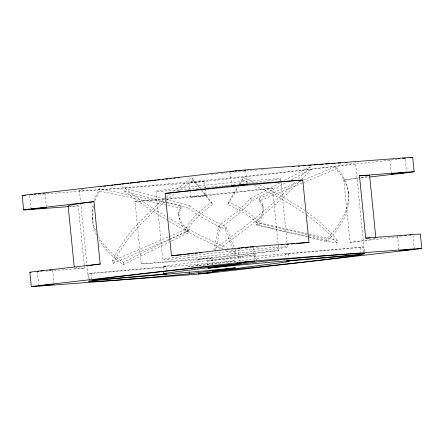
<?xml version="1.0" encoding="UTF-8"?>
<svg xmlns="http://www.w3.org/2000/svg" width="444" height="444" viewBox="0 0 444 444"><rect width="100%" height="100%" fill="white"/><g stroke="black" fill="none" stroke-linecap="round" stroke-linejoin="round"><path stroke-width="0.33" stroke-dasharray="2.22 1.67" d="M279.631 183.022L250.521 198.573L244.422 204.923L236.741 211.91L218.803 225.868L213.886 249.495L241.752 228.854A138.411 25.802 -37.1 0 0 291.475 186.064L296.204 181.324M215.396 251.104L220.169 228.155L238.106 214.197L245.787 207.209L251.887 200.86L287.057 182.068M93.179 205.167L92.541 207.748A138.411 77.522 -0.1 0 0 96.048 231.718M94.3 200.655L94.938 198.079L99.489 188.683L181.03 205.788L181.091 208.175L178.793 214.469L179.398 220.907L182.85 227.056L188.928 232.49L169.73 241.913M93.562 206.266L92.602 210.129A138.411 77.522 -0.1 0 0 96.681 235.37M308.597 236.685L258.908 225.424C250.788 215.645 239.15 209.779 227.8 204.579L228.505 202.076L237.651 186.824M240.11 184.044L242.568 179.942L243.279 177.439L254.562 182.523M258.908 225.424L259.618 222.927C251.498 213.148 239.86 207.281 228.505 202.076M309.268 236.835L336.796 243.073L337.507 240.576L331.069 232.817L322.76 224.747A138.411 45.06 21.4 0 0 306.804 212.143M167.976 220.59A138.411 30.242 25.9 0 1 146.304 207.015L134.571 198.84L124.309 190.97L125.197 188.478L166.067 199.434M225.552 250.361L234.976 254.595L225.169 229.226C212.326 223.482 199.778 216.855 188.628 208.214L189.516 205.722L166.739 199.611M225.169 229.226L226.057 226.729C213.214 220.99 200.666 214.363 189.516 205.722M234.976 254.595L235.858 252.098L234.882 249.561M178.793 214.469L178.732 212.082L181.03 205.788M94.994 200.46L99.55 191.07L99.489 188.683M168.653 239.588L113.431 263.303L112.243 261.022L116.966 251.615L123.471 241.564A138.411 49.5 -33.2 0 1 164.685 198.518M113.431 263.303L118.148 253.896L124.653 243.845A138.411 49.5 -33.2 0 1 165.873 200.799M169.369 236.491L185.242 229.676C191.009 218.104 201.282 209.696 211.533 202.214L202.125 190.565M169.286 239.316L186.424 231.957C192.191 220.385 202.47 211.982 212.715 204.495L211.533 202.214M239.055 184.482L243.279 177.439M227.8 204.579L238.35 186.98M303.718 179.903L335.658 166.611L336.075 169.009L342.341 176.779L346.542 185.231A138.411 73.082 -11.1 0 1 341.813 222.844L335.348 232.39L326.934 241.669L256.41 224.892L255.988 222.494L260.906 216.278L263.109 209.923L262.465 203.857L259.007 198.501L301.165 180.963M256.41 224.892C262.254 219.475 264.929 211.538 262.465 203.857M326.934 241.669L326.518 239.272L334.931 229.992L341.397 220.446A138.411 73.082 -11.1 0 0 346.126 182.834L341.924 174.387L335.658 166.611M301.82 179.348L311.316 169.109L309.951 166.822L298.091 179.432M301.348 179.826L292.84 188.35A138.411 25.802 -37.1 0 1 243.118 231.141L218.048 249.761M166.272 197.253L170.502 193.873M173.676 191.342L191.869 177.855L200.416 188.45M166.4 200.377L175.391 193.201M178.033 191.087L193.051 180.142L191.869 177.855M284.482 180.431L309.951 166.822M291.303 179.798L311.316 169.109M89.272 280.286L88.622 273.765L91.259 273.204L166.023 266.689L166.417 270.596M363.558 252.164L363.037 246.947L360.395 247.513L285.631 254.029L285.958 257.287M98.551 236.746A138.411 77.522 -0.1 0 0 104.834 245.865L113.103 254.44L123.232 262.321L169.053 239.832M169.669 239.527L188.867 230.103L182.795 224.67L179.337 218.526L178.732 212.082M98.94 239.716A138.411 77.522 -0.1 0 0 104.889 248.252L113.165 256.821L123.288 264.707L169.114 242.219M112.243 261.022L168.737 236.763M262.881 206.255L259.424 200.899L302.22 183.095M302.858 182.828L336.075 169.009M189.988 189.605L189.311 182.795L197.841 181.807L204.595 181.263L205.306 188.106M204.629 181.296L189.344 182.828M190.737 197.097L206.055 195.599L190.77 197.13L190.06 190.287M197.647 266.3L196.964 259.474L205.494 258.491L212.249 257.942L212.965 264.807M212.282 257.975L196.964 259.474M401.648 236.402L350.05 242.346L343.823 179.97L350.766 179.071A151.521 2.908 -5.7 0 0 367.255 176.529M256.421 261.277L255.772 254.762L240.382 256.244L175.58 264.641A63.059 1.21 -5.7 0 0 165.423 266.716L166.023 266.689M350.05 242.346L356.993 241.447A151.521 2.908 -5.7 0 0 374.919 238.572M207.531 264.974L207.143 261.061L255.772 254.762M234.92 261.971L234.787 260.667L188.672 266.639L211.233 264.474L276.079 256.071A63.059 1.21 -5.7 0 0 286.23 254.001L285.631 254.029M397.441 159.291L206.454 181.33A15.312 0.294 -5.7 0 1 185.043 183.416L43.384 194.067M272.549 188.184L260.467 189.471A151.521 2.908 -5.7 0 1 145.815 200.66L135.015 201.604L141.242 263.98L192.696 260.101A15.312 0.294 -5.7 0 0 214.113 258.008L278.777 250.56L272.549 188.184L207.886 195.632A15.312 0.294 -5.7 0 1 186.474 197.724L166.578 199.223M343.823 179.97L360.334 178.072M361.022 177.989L369.275 177.039M278.777 250.56L266.694 251.848A151.521 2.908 -5.7 0 1 152.042 263.037L141.242 263.98M207.143 261.061L208.841 260.883A63.059 1.21 -5.7 0 1 263.409 255.633L363.037 246.947M88.622 273.765L188.25 265.079A63.059 1.21 -5.7 0 0 234.787 260.667M38.545 194.433L42.691 194.122M69.386 206.554L78.305 205.877L84.188 264.829M135.015 201.604L165.889 199.273M46.109 271.151L84.532 268.254L84.255 265.512M78.305 205.877L73.965 206.077A151.521 2.908 -5.7 0 1 69.775 206.121M84.532 268.254L80.192 268.454A151.521 2.908 -5.7 0 1 76.745 267.471M99.55 191.07L181.091 208.175M259.618 222.927L308.636 234.032M309.307 234.182L337.507 240.576M255.988 222.494L326.518 239.272M124.309 190.97L166.517 202.286M167.188 202.47L188.628 208.214M242.568 179.942L249.467 183.045M254.484 185.303L273.276 194.566A138.411 45.06 21.4 0 1 304.978 213.853M228.321 248.712L204.473 237.457A138.411 30.242 25.9 0 1 168.864 218.098M230.836 249.839L235.858 252.098M223.038 249.228L203.591 239.949A138.411 30.242 25.9 0 1 168.565 220.94M259.557 184.798L273.981 192.063A138.411 45.06 21.4 0 1 304.556 210.561M125.197 188.478L135.459 196.342L147.192 204.518A138.411 30.242 25.9 0 0 166.511 216.7M336.796 243.073L330.364 235.32L322.05 227.245A138.411 45.06 21.4 0 0 305.539 214.247M193.051 180.142L200.749 189.671M201.176 190.199L212.715 204.495M250.521 198.573L251.887 200.86M218.803 225.868L220.169 228.155M185.242 229.676L186.424 231.957M226.057 226.729L234.637 248.929M348.19 191.825L348.607 194.222M259.007 198.501L259.424 200.899M405.366 159.518L406.593 171.806M412.953 235.548L414.18 247.841M389.91 159.646L391.208 172.622M397.569 236.363L398.862 249.334M364.358 251.637L355.478 162.654A138.728 2.664 -5.7 0 1 210.856 179.803A138.728 2.664 -5.7 0 1 80.297 189.854M360.395 247.513L360.85 252.075M288.572 254.085L288.894 257.342M280.647 178.838L287.035 242.818M287.312 245.571L287.446 246.947M245.604 170.191L246.903 183.161M253.33 247.586L254.628 260.561M240.382 256.244L240.898 261.461M230.353 172.366L231.579 184.66M237.945 248.401L239.238 261.372M205.378 188.789L206.055 195.599M197.985 269.713L198.124 271.079M155.983 191.32L162.782 259.429M163.087 266.633L163.475 270.546M91.259 273.204L91.914 279.72M79.437 190.293L80.608 202.02M80.675 202.708L88.317 279.276M44.999 193.301L46.293 206.271M52.658 270.013L53.952 282.989M29.748 195.477L31.047 208.452M37.34 271.512L38.634 284.482M188.867 230.103L188.928 232.49M123.232 262.321L123.288 264.707M92.352 217.527L92.413 219.913M221.451 185.969A62.654 1.204 -5.7 0 1 159.168 190.598A62.654 1.204 -5.7 0 1 258.164 180.17A62.654 1.204 -5.7 0 1 248.507 183.122M247.857 183.194A62.654 1.204 -5.7 0 1 243.184 183.705M240.67 183.971A62.654 1.204 -5.7 0 1 238.106 184.249M235.509 184.521A62.654 1.204 -5.7 0 1 232.878 184.798M229.548 185.142A62.654 1.204 -5.7 0 1 227.539 185.353M226.867 185.42A62.654 1.204 -5.7 0 1 222.128 185.903M81.302 189.616A138.728 2.664 -5.7 0 1 83.511 189.188M211.017 174.442A138.728 2.664 -5.7 0 1 213.02 174.242M215.69 173.97A138.728 2.664 -5.7 0 1 218.365 173.704M221.04 173.438A138.728 2.664 -5.7 0 1 229.737 172.583M234.438 172.122A138.728 2.664 -5.7 0 1 241.997 171.39M242.679 171.323A138.728 2.664 -5.7 0 1 252.225 170.413M255.017 170.152A138.728 2.664 -5.7 0 1 258.48 169.824M261.239 169.564A138.728 2.664 -5.7 0 1 264.652 169.247M234.704 249.312A151.521 2.908 -5.7 0 1 236.064 249.178M240.132 248.779A151.521 2.908 -5.7 0 1 241.481 248.651M244.855 248.318A151.521 2.908 -5.7 0 1 247.547 248.057M256.26 247.219A151.521 2.908 -5.7 0 1 258.919 246.964M263.608 246.52A151.521 2.908 -5.7 0 1 264.968 246.392M188.04 257.859A62.654 1.204 -5.7 0 0 287.057 247.142A62.654 1.204 -5.7 0 0 200.244 254.562A62.654 1.204 -5.7 0 0 188.04 257.859"/><path stroke-width="0.67" d="M245.121 170.274L245.604 170.191L243.978 170.241M404.745 158.236L405.228 158.153L402.636 158.28M37.34 271.512L38.8 271.29M237.978 248.435L239.405 248.179M252.775 246.992L253.263 246.903L250.188 247.075M30.17 194.705L32.54 194.411M230.775 171.595L233.144 171.295M93.867 264.846L100.178 264.03L93.95 201.654L87.007 202.553A151.521 2.908 -5.7 0 0 68.137 205.905L74.231 266.911M189.388 273.809L235.503 267.837A63.059 1.21 -5.7 0 1 188.966 272.25L89.338 280.935L88.523 281.346A138.728 2.664 -5.7 0 0 175.974 275.064L189.388 273.809L189.194 271.856M93.95 201.654L29.282 209.102A15.312 0.294 -5.7 0 0 26.845 209.757L68.698 206.604M181.518 254.739L171.451 255.816L165.224 193.44L229.887 185.992A15.312 0.294 -5.7 0 1 251.304 183.899L302.758 180.02L308.985 242.396L298.185 243.34A151.521 2.908 -5.7 0 0 296.187 243.517M369.963 176.962L408.491 172.522A15.312 0.294 -5.7 0 0 410.928 171.867L359.468 175.746L365.695 238.123L370.035 237.923M100.178 264.03L35.509 271.478A15.312 0.294 -5.7 0 0 31.025 272.272M171.451 255.816L236.114 248.368A15.312 0.294 -5.7 0 1 257.526 246.276L308.985 242.396M241.381 247.952L243.817 247.685M40.77 271.062L43.212 270.796M165.224 193.44L177.306 192.152A151.521 2.908 -5.7 0 1 291.958 180.963L302.758 180.02M234.87 171.107L236.807 170.901M34.266 194.217L36.203 194.011M245.132 247.552L248.429 247.23M404.756 235.514L406.099 235.381M238.817 170.701L241.941 170.413M398.44 158.663L399.744 158.541M38.212 193.812L40.165 193.623M232.395 171.589L233.361 171.512M31.79 194.7L32.756 194.622M409.812 235.037L411.261 234.92M49.584 270.185L51.032 270.069M365.695 238.123L417.155 234.243A15.312 0.294 -5.7 0 1 420.368 234.138L421.8 248.479M43.373 193.351L44.411 193.279M238.533 248.418L239.571 248.346M359.468 175.746L363.808 175.547A151.521 2.908 -5.7 0 1 369.636 175.719L375.863 238.095M414.141 171.761L412.709 157.42A15.312 0.294 -5.7 0 0 409.496 157.526L249.872 169.564A15.312 0.294 -5.7 0 0 228.46 171.65L27.85 194.761A15.312 0.294 -5.7 0 0 22.272 195.593M163.542 271.195L163.803 273.804M22.2 195.521L23.632 209.862M29.859 272.239L31.291 286.58M411.749 157.592A15.312 0.294 -5.7 0 1 409.823 157.853M100.377 186.735A138.728 2.664 -5.7 0 1 101.67 186.569M103.68 186.308A138.728 2.664 -5.7 0 1 105.766 186.042M107.748 185.792A138.728 2.664 -5.7 0 1 109.052 185.631M111.056 185.381A138.728 2.664 -5.7 0 1 113.12 185.131M114.524 184.959A138.728 2.664 -5.7 0 1 117.405 184.61M118.77 184.449A138.728 2.664 -5.7 0 1 120.679 184.221M121.978 184.066A138.728 2.664 -5.7 0 1 124.625 183.755M125.968 183.594A138.728 2.664 -5.7 0 1 128.71 183.278M130.103 183.117A138.728 2.664 -5.7 0 1 136.075 182.429M137.407 182.279A138.728 2.664 -5.7 0 1 140.11 181.973M141.475 181.818A138.728 2.664 -5.7 0 1 144.244 181.507M146.337 181.274A138.728 2.664 -5.7 0 1 148.279 181.058M149.589 180.913A138.728 2.664 -5.7 0 1 152.225 180.619M153.557 180.475A138.728 2.664 -5.7 0 1 156.249 180.181M157.603 180.031A138.728 2.664 -5.7 0 1 159.646 179.809M162.387 179.515A138.728 2.664 -5.7 0 1 163.714 179.37M165.717 179.154A138.728 2.664 -5.7 0 1 167.738 178.938M169.769 178.721A138.728 2.664 -5.7 0 1 171.129 178.571M173.865 178.283A138.728 2.664 -5.7 0 1 175.241 178.138M178 177.844A138.728 2.664 -5.7 0 1 179.382 177.7M292.801 166.711A138.728 2.664 -5.7 0 1 294.178 166.594M298.224 166.245A138.728 2.664 -5.7 0 1 299.55 166.128M303.13 165.823A138.728 2.664 -5.7 0 1 305.239 165.645M308.685 165.362A138.728 2.664 -5.7 0 1 311.366 165.14M314.047 164.924A138.728 2.664 -5.7 0 1 317.571 164.641M319.619 164.48A138.728 2.664 -5.7 0 1 322.932 164.225M325.474 164.03A138.728 2.664 -5.7 0 1 329.121 163.758M331.207 163.608A138.728 2.664 -5.7 0 1 335.148 163.331M338.028 163.137A138.728 2.664 -5.7 0 1 340.848 162.959M345.587 162.693A138.728 2.664 -5.7 0 1 347.025 162.621M87.157 265.773A151.521 2.908 -5.7 0 1 89.061 265.501M90.398 265.318A151.521 2.908 -5.7 0 1 93.234 264.929M183.533 254.529A151.521 2.908 -5.7 0 1 185.564 254.312M186.924 254.173A151.521 2.908 -5.7 0 1 189.66 253.885M191.031 253.74A151.521 2.908 -5.7 0 1 193.096 253.524M195.171 253.313A151.521 2.908 -5.7 0 1 197.247 253.097M199.328 252.88A151.521 2.908 -5.7 0 1 201.41 252.664M281.052 244.894A151.521 2.908 -5.7 0 1 282.456 244.761M286.641 244.378A151.521 2.908 -5.7 0 1 288.717 244.194M291.458 243.945A151.521 2.908 -5.7 0 1 294.172 243.701M25.419 195.421A15.312 0.294 -5.7 0 1 23.366 195.56M364.563 253.707L363.753 254.118L264.125 262.804A63.059 1.21 -5.7 0 0 209.557 268.054L207.859 268.232L259.918 261.599A138.728 2.664 -5.7 0 1 364.563 253.707M92.596 280.247L91.975 280.375L166.739 273.859L166.139 273.881A63.059 1.21 -5.7 0 1 176.296 271.811L241.092 263.414L224.109 265.096A138.728 2.664 -5.7 0 0 92.596 280.247M361.111 254.684L360.489 254.812A138.728 2.664 -5.7 0 1 228.976 269.963L211.993 271.639L276.795 263.242A63.059 1.21 -5.7 0 0 286.946 261.172L286.347 261.2L361.111 254.684M31.602 209.046L31.113 209.135L46.431 207.637L31.602 209.046M232.206 185.936L231.718 186.025L247.036 184.526L232.206 185.936M391.83 173.898L391.342 173.987L406.66 172.488L391.83 173.898M39.255 285.764L38.772 285.847L54.09 284.354L39.255 285.764M239.86 262.654L239.377 262.737L254.695 261.244L239.86 262.654M198.879 273.726L198.396 273.809L213.714 272.316L198.879 273.726M399.489 250.616L399.001 250.699L414.319 249.206L399.489 250.616M237.546 262.704L36.941 285.819A15.312 0.294 -5.7 0 0 34.504 286.474L194.128 274.436A15.312 0.294 -5.7 0 0 215.54 272.35L416.15 249.239A15.312 0.294 -5.7 0 0 418.581 248.579L258.957 260.617A15.312 0.294 -5.7 0 0 237.546 262.704"/></g></svg>
